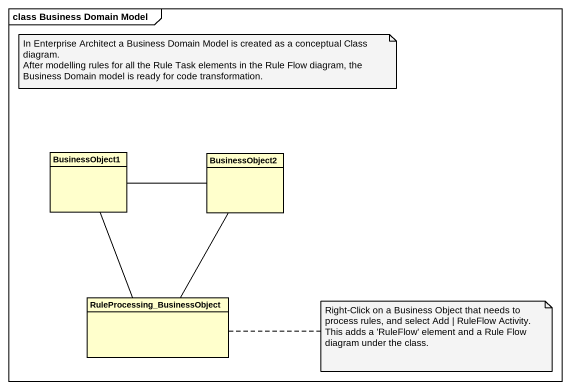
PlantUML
@startuml
mainframe class Business Domain Model
hide circle
hide empty members
class BusinessObject1
class BusinessObject2
class "RuleProcessing_BusinessObject" as RuleProcessing
BusinessObject1 -right- BusinessObject2
BusinessObject1 -- RuleProcessing
RuleProcessing -up- BusinessObject2
note as N1
  In Enterprise Architect a Business Domain Model is created as a conceptual Class diagram.
  After modelling rules for all the Rule Task elements in the Rule Flow diagram, the Business Domain model is ready for code transformation.
end note
note right of RuleProcessing : Right-Click on a Business Object that needs to process rules, and select Add | RuleFlow Activity. This adds a 'RuleFlow' element and a Rule Flow diagram under the class.
@enduml
